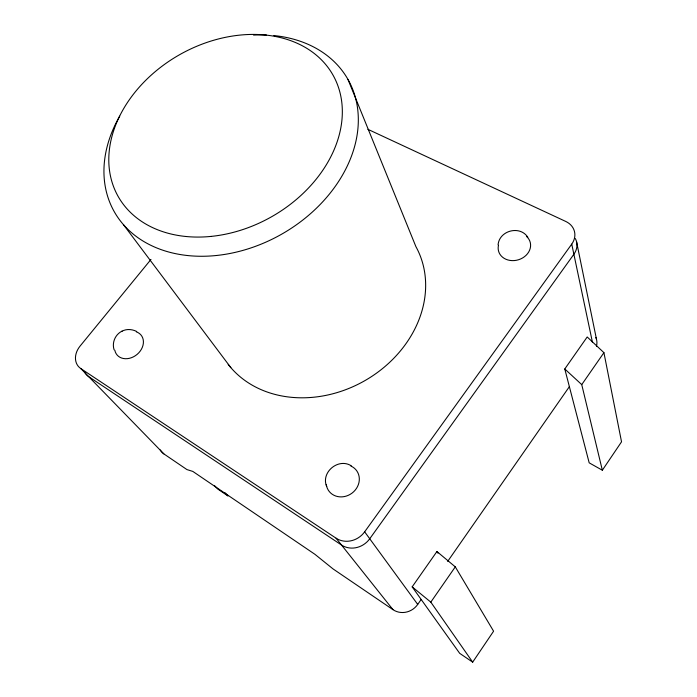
<?xml version="1.0" encoding="UTF-8"?>
<svg xmlns="http://www.w3.org/2000/svg" width="697" height="697" viewBox="0 0 697 697"><rect width="100%" height="100%" fill="white"/><g stroke="black" fill="none" stroke-linecap="round" stroke-linejoin="round"><path stroke-width="1.05" d="M498.076 244.882C499.244 230.498 519.962 225.044 527.812 237.268M472.679 662.15L493.589 631.194L455.289 566.861L436.923 551.519L412.171 586.865L459.689 653.333L472.679 662.15L430.816 602.138L412.171 586.865M602.339 470.231L621.532 441.82L603.924 352.656L587.196 336.973L564.779 368.974L589.183 462.834L602.339 470.231L581.742 384.622L564.779 368.974M430.816 602.138L455.289 566.861M581.742 384.622L603.924 352.656M150.97 259.441L80.094 346.069A18.671 14.724 -40.5 0 0 80.817 368.574L163.873 453.904L186.927 469.578L192.816 471.416L314.87 554.272L333.053 568.926L392.977 609.666A18.105 17.103 -44.6 0 0 417.712 604.421L421.171 599.455M447.666 561.416L569.371 386.661M80.817 368.574L336.076 538.197A21.032 19.133 -39.8 0 0 364.653 531.82L571.74 244.124A19.925 16.545 -14.1 0 0 565.772 221.454L367.85 129.293M121.505 331.493C126.096 328.662 132.064 329.097 136.734 331.502M122.097 331.101C115.284 334.394 111.703 342.628 114.116 349.824M351.262 465.814C338.376 457.554 320.55 472.374 326.701 486.541M214.659 485.774L217.621 488.937L227.963 495.959L225.009 492.779M336.076 538.197L392.977 609.666M123.395 224.582L230.855 367.65M364.653 531.82L417.712 604.421M436.923 551.519L437.951 553.191M347.995 79.484L415.917 246.651A111.067 92.361 -29.5 0 1 369.488 377.879A111.067 92.361 -29.5 0 1 228.189 364.374M571.74 244.124L592.476 342.419M576.515 241.528L596.501 339.352M595.857 337.479A17.294 15.073 -11 0 1 596.458 346.252M163.873 453.904A16.319 13.626 -42.4 0 1 160.284 449.966M575.321 238.522A19.673 16.414 -13.9 0 1 573.884 254.257L369.732 538.772A20.753 18.95 -40.1 0 1 341.513 545.028L88.641 376.615A18.444 14.628 -40.7 0 1 84.799 372.381M350.913 466.049A17.216 15.439 -36.8 0 1 351.985 493.162A17.216 15.439 -36.8 0 1 326.266 484.485M136.351 331.868A15.587 12.433 -39.1 0 1 137.222 354.303A15.587 12.433 -39.1 0 1 114.822 350.26M526.523 236.431A16.44 13.713 -16.6 0 1 518.577 259.737A16.44 13.713 -16.6 0 1 498.477 245.257M273.816 35.556A134.268 101.98 -29.5 0 1 348.483 163.403A134.268 101.98 -29.5 0 1 175.844 253.717A134.268 101.98 -29.5 0 1 119.718 116.172M253.56 35.094A134.268 101.98 -29.5 0 1 266.446 35.042M211.086 236.405A123.378 93.171 -29.5 0 0 333.149 75.354A123.378 93.171 -29.5 0 0 132.447 95.489A123.378 93.171 -29.5 0 0 211.086 236.405"/></g></svg>
